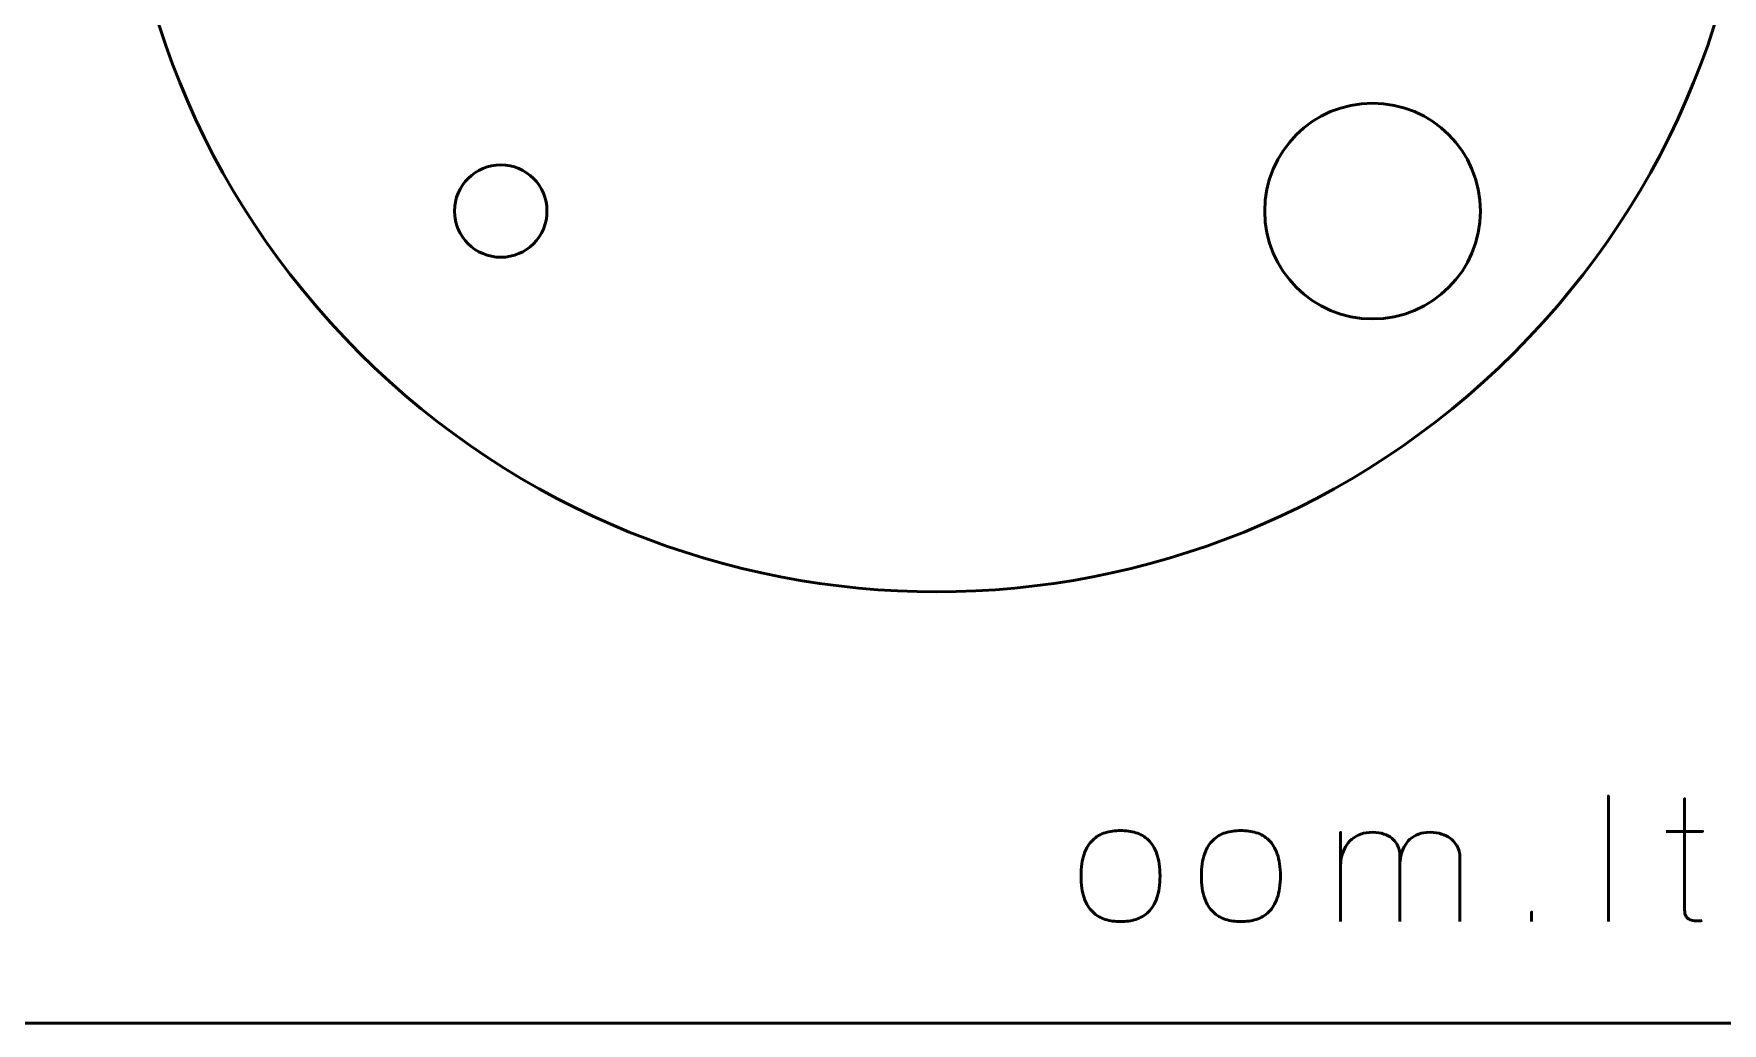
# Model space of a CAD drawing. Header units: centimetres. Extents: x -21 to 0, y -29.7 to 0.
# Drawn here: x -11.63 to -6.15, y -29.7 to -26.49 of the extents above; entities that cross this region are included whole.
import ezdxf

# ---------------------------------------------------------------- set-up
doc = ezdxf.new("R2010")
doc.units = ezdxf.units.CM
doc.header["$MEASUREMENT"] = 0
doc.layers.add('Layer 1', color=7, linetype='Continuous')

msp = doc.modelspace()

# ---------------------------------------------------------------- linework, layer by layer
at = {"layer": 'Layer 1', "lineweight": 53}
msp.add_ellipse((-7.28578, -27.0642), major_axis=(0, 0.35001), ratio=1, dxfattribs=at)
at = {"layer": 'Layer 1', "color": 1, "lineweight": 53}
msp.add_open_spline([(-21.00003, -29.19995), (-21.00003, -29.19995), (-21.00003, -2.29992), (-21.00003, -2.29992), (-21.00003, -2.29992), (-21.00003, -2.21709), (-20.93286, -2.14992), (-20.85003, -2.14992), (-20.85003, -2.14992), (-20.7672, -2.14992), (-20.70003, -2.08275), (-20.70003, -1.99992), (-20.70003, -1.99992), (-20.70003, -1.91709), (-20.7672, -1.84992), (-20.85003, -1.84992), (-20.85003, -1.84992), (-20.93286, -1.84992), (-21.00003, -1.78275), (-21.00003, -1.69992), (-21.00003, -1.69992), (-21.00003, -1.61709), (-20.93286, -1.54992), (-20.85003, -1.54992), (-20.85003, -1.54992), (-20.7672, -1.54992), (-20.70003, -1.48275), (-20.70003, -1.39992), (-20.70003, -1.39992), (-20.70003, -1.31709), (-20.7672, -1.24992), (-20.85003, -1.24992), (-20.85003, -1.24992), (-20.93286, -1.24992), (-21.00003, -1.18275), (-21.00003, -1.09992), (-21.00003, -1.09992), (-21.00003, -1.09992), (-21.00003, -0.49992), (-21.00003, -0.49992), (-21.00003, -0.49992), (-21.00003, -0.22295), (-20.77694, 0.00004), (-20.49994, 0.00004), (-20.49994, 0.00004), (-20.49994, 0.00004), (-0.50008, 0.00004), (-0.50008, 0.00004), (-0.50008, 0.00004), (-0.22294, 0.00004), (0.00002, -0.22295), (0.00002, -0.49992), (0.00002, -0.49992), (0.00002, -0.49992), (0.00002, -29.19995), (0.00002, -29.19995), (0.00002, -29.19995), (0.00002, -29.47695), (-0.22294, -29.70004), (-0.50008, -29.70004), (-0.50008, -29.70004), (-0.50008, -29.70004), (-20.49994, -29.70004), (-20.49994, -29.70004), (-20.49994, -29.70004), (-20.77694, -29.70004), (-21.00003, -29.47695), (-21.00003, -29.19995)], degree=3, knots=[0, 0, 0, 0, 0.0588235, 0.0588235, 0.0588235, 0.0588235, 0.1176471, 0.1176471, 0.1176471, 0.1176471, 0.1764706, 0.1764706, 0.1764706, 0.1764706, 0.2352941, 0.2352941, 0.2352941, 0.2352941, 0.2941176, 0.2941176, 0.2941176, 0.2941176, 0.3529412, 0.3529412, 0.3529412, 0.3529412, 0.4117647, 0.4117647, 0.4117647, 0.4117647, 0.4705882, 0.4705882, 0.4705882, 0.4705882, 0.5294118, 0.5294118, 0.5294118, 0.5294118, 0.5882353, 0.5882353, 0.5882353, 0.5882353, 0.6470588, 0.6470588, 0.6470588, 0.6470588, 0.7058824, 0.7058824, 0.7058824, 0.7058824, 0.7647059, 0.7647059, 0.7647059, 0.7647059, 0.8235294, 0.8235294, 0.8235294, 0.8235294, 0.8823529, 0.8823529, 0.8823529, 0.8823529, 0.9411765, 0.9411765, 0.9411765, 0.9411765, 1, 1, 1, 1], dxfattribs=at)
at = {"layer": 'Layer 1', "color": 3, "lineweight": 53}
msp.add_open_spline([(-6.82614, -23.77617), (-5.79144, -24.81087), (-5.79144, -26.48911), (-6.82617, -27.52384), (-6.82617, -27.52384), (-7.86087, -28.55854), (-9.53911, -28.55854), (-10.57381, -27.52384), (-10.57381, -27.52384), (-11.60853, -26.48911), (-11.60853, -24.81087), (-10.57383, -23.77617), (-10.57383, -23.77617), (-9.53911, -22.74144), (-7.86087, -22.74144), (-6.82614, -23.77617)], degree=3, knots=[0, 0, 0, 0, 0.25, 0.25, 0.25, 0.25, 0.5, 0.5, 0.5, 0.5, 0.75, 0.75, 0.75, 0.75, 1, 1, 1, 1], dxfattribs=at)
at = {"layer": 'Layer 1', "lineweight": 53}
msp.add_open_spline([(-10.1142, -26.91419), (-10.03137, -26.91419), (-9.9642, -26.98136), (-9.9642, -27.06419), (-9.9642, -27.06419), (-9.9642, -27.14702), (-10.03137, -27.21419), (-10.1142, -27.21419), (-10.1142, -27.21419), (-10.19703, -27.21419), (-10.2642, -27.14702), (-10.2642, -27.06419), (-10.2642, -27.06419), (-10.2642, -26.98136), (-10.19703, -26.91419), (-10.1142, -26.91419)], degree=3, knots=[0, 0, 0, 0, 0.25, 0.25, 0.25, 0.25, 0.5, 0.5, 0.5, 0.5, 0.75, 0.75, 0.75, 0.75, 1, 1, 1, 1], dxfattribs=at)
at = {"layer": 'Layer 1', "color": 5, "lineweight": 53}
for points, knots in [([(-6.52089, -29.36992), (-6.52089, -29.36992), (-6.52089, -28.96296), (-6.52089, -28.96296), (-6.52089, -28.96296), (-6.52089, -28.96296), (-6.52089, -29.36992), (-6.52089, -29.36992)], [0, 0, 0, 0, 0.5, 0.5, 0.5, 0.5, 1, 1, 1, 1]), ([(-6.21609, -29.3671), (-6.22305, -29.36766), (-6.23001, -29.36785), (-6.23679, -29.36766), (-6.23679, -29.36766), (-6.24356, -29.36747), (-6.24968, -29.36644), (-6.25523, -29.36437), (-6.25523, -29.36437), (-6.26078, -29.36239), (-6.2652, -29.35882), (-6.26858, -29.35374), (-6.26858, -29.35374), (-6.27188, -29.34866), (-6.27357, -29.34142), (-6.27366, -29.3321), (-6.27366, -29.3321), (-6.27366, -29.32768), (-6.27366, -29.32016), (-6.27366, -29.30962), (-6.27366, -29.30962), (-6.27366, -29.29899), (-6.27366, -29.28619), (-6.27366, -29.27105), (-6.27366, -29.27105), (-6.27366, -29.2559), (-6.27366, -29.23935), (-6.27366, -29.22138), (-6.27366, -29.22138), (-6.27366, -29.20341), (-6.27366, -29.18488), (-6.27366, -29.16569), (-6.27366, -29.16569), (-6.27366, -29.1465), (-6.27366, -29.12759), (-6.27366, -29.10887), (-6.27366, -29.10887), (-6.27366, -29.09015), (-6.27366, -29.07255), (-6.27366, -29.056), (-6.27366, -29.056), (-6.27366, -29.03944), (-6.27366, -29.02476), (-6.27366, -29.01207), (-6.27366, -29.01207), (-6.27366, -28.99927), (-6.27366, -28.9893), (-6.27366, -28.98196), (-6.27366, -28.98196), (-6.27366, -28.97472), (-6.27366, -28.97095), (-6.27366, -28.97086), (-6.27366, -28.97086), (-6.27366, -28.97095), (-6.27366, -28.97472), (-6.27366, -28.98196), (-6.27366, -28.98196), (-6.27366, -28.9893), (-6.27366, -28.99927), (-6.27366, -29.01207), (-6.27366, -29.01207), (-6.27366, -29.02476), (-6.27366, -29.03944), (-6.27366, -29.056), (-6.27366, -29.056), (-6.27366, -29.07255), (-6.27366, -29.09015), (-6.27366, -29.10887), (-6.27366, -29.10887), (-6.27366, -29.12759), (-6.27366, -29.1465), (-6.27366, -29.16569), (-6.27366, -29.16569), (-6.27366, -29.18488), (-6.27366, -29.20341), (-6.27366, -29.22138), (-6.27366, -29.22138), (-6.27366, -29.23935), (-6.27366, -29.2559), (-6.27366, -29.27105), (-6.27366, -29.27105), (-6.27366, -29.28619), (-6.27366, -29.29899), (-6.27366, -29.30962), (-6.27366, -29.30962), (-6.27366, -29.32016), (-6.27366, -29.32768), (-6.27366, -29.3321), (-6.27366, -29.3321), (-6.27357, -29.34142), (-6.27188, -29.34866), (-6.26858, -29.35374), (-6.26858, -29.35374), (-6.2652, -29.35882), (-6.26078, -29.36239), (-6.25523, -29.36437), (-6.25523, -29.36437), (-6.24968, -29.36644), (-6.24356, -29.36747), (-6.23679, -29.36766), (-6.23679, -29.36766), (-6.23001, -29.36785), (-6.22305, -29.36766), (-6.21609, -29.3671)], [0, 0, 0, 0, 0.0384615, 0.0384615, 0.0384615, 0.0384615, 0.0769231, 0.0769231, 0.0769231, 0.0769231, 0.1153846, 0.1153846, 0.1153846, 0.1153846, 0.1538462, 0.1538462, 0.1538462, 0.1538462, 0.1923077, 0.1923077, 0.1923077, 0.1923077, 0.2307692, 0.2307692, 0.2307692, 0.2307692, 0.2692308, 0.2692308, 0.2692308, 0.2692308, 0.3076923, 0.3076923, 0.3076923, 0.3076923, 0.3461538, 0.3461538, 0.3461538, 0.3461538, 0.3846154, 0.3846154, 0.3846154, 0.3846154, 0.4230769, 0.4230769, 0.4230769, 0.4230769, 0.4615385, 0.4615385, 0.4615385, 0.4615385, 0.5, 0.5, 0.5, 0.5, 0.5384615, 0.5384615, 0.5384615, 0.5384615, 0.5769231, 0.5769231, 0.5769231, 0.5769231, 0.6153846, 0.6153846, 0.6153846, 0.6153846, 0.6538462, 0.6538462, 0.6538462, 0.6538462, 0.6923077, 0.6923077, 0.6923077, 0.6923077, 0.7307692, 0.7307692, 0.7307692, 0.7307692, 0.7692308, 0.7692308, 0.7692308, 0.7692308, 0.8076923, 0.8076923, 0.8076923, 0.8076923, 0.8461538, 0.8461538, 0.8461538, 0.8461538, 0.8846154, 0.8846154, 0.8846154, 0.8846154, 0.9230769, 0.9230769, 0.9230769, 0.9230769, 0.9615385, 0.9615385, 0.9615385, 0.9615385, 1, 1, 1, 1]), ([(-8.10358, -29.36992), (-8.0858, -29.37001), (-8.06925, -29.36776), (-8.05382, -29.36296), (-8.05382, -29.36296), (-8.03839, -29.35816), (-8.02475, -29.35016), (-8.01308, -29.33897), (-8.01308, -29.33897), (-8.00132, -29.32778), (-7.9922, -29.31263), (-7.98552, -29.29344), (-7.98552, -29.29344), (-7.97894, -29.27434), (-7.97555, -29.25054), (-7.97545, -29.22204), (-7.97545, -29.22204), (-7.97555, -29.19363), (-7.97894, -29.16992), (-7.98552, -29.15092), (-7.98552, -29.15092), (-7.9922, -29.13191), (-8.00132, -29.11677), (-8.01308, -29.10557), (-8.01308, -29.10557), (-8.02475, -29.09447), (-8.03839, -29.08648), (-8.05382, -29.08168), (-8.05382, -29.08168), (-8.06925, -29.07688), (-8.0858, -29.07462), (-8.10358, -29.07472), (-8.10358, -29.07472), (-8.12117, -29.07462), (-8.13773, -29.07688), (-8.15316, -29.08168), (-8.15316, -29.08168), (-8.16859, -29.08648), (-8.18213, -29.09447), (-8.19389, -29.10557), (-8.19389, -29.10557), (-8.20565, -29.11677), (-8.21487, -29.13191), (-8.22155, -29.15092), (-8.22155, -29.15092), (-8.22823, -29.16992), (-8.23162, -29.19363), (-8.23171, -29.22204), (-8.23171, -29.22204), (-8.23162, -29.25054), (-8.22823, -29.27434), (-8.22155, -29.29344), (-8.22155, -29.29344), (-8.21487, -29.31263), (-8.20565, -29.32778), (-8.19389, -29.33897), (-8.19389, -29.33897), (-8.18213, -29.35016), (-8.16859, -29.35816), (-8.15316, -29.36296), (-8.15316, -29.36296), (-8.13773, -29.36776), (-8.12117, -29.37001), (-8.10358, -29.36992)], [0, 0, 0, 0, 0.0625, 0.0625, 0.0625, 0.0625, 0.125, 0.125, 0.125, 0.125, 0.1875, 0.1875, 0.1875, 0.1875, 0.25, 0.25, 0.25, 0.25, 0.3125, 0.3125, 0.3125, 0.3125, 0.375, 0.375, 0.375, 0.375, 0.4375, 0.4375, 0.4375, 0.4375, 0.5, 0.5, 0.5, 0.5, 0.5625, 0.5625, 0.5625, 0.5625, 0.625, 0.625, 0.625, 0.625, 0.6875, 0.6875, 0.6875, 0.6875, 0.75, 0.75, 0.75, 0.75, 0.8125, 0.8125, 0.8125, 0.8125, 0.875, 0.875, 0.875, 0.875, 0.9375, 0.9375, 0.9375, 0.9375, 1, 1, 1, 1]), ([(-8.10358, -29.36992), (-8.0858, -29.37001), (-8.06925, -29.36776), (-8.05382, -29.36296), (-8.05382, -29.36296), (-8.03839, -29.35816), (-8.02475, -29.35016), (-8.01308, -29.33897), (-8.01308, -29.33897), (-8.00132, -29.32778), (-7.9922, -29.31263), (-7.98552, -29.29344), (-7.98552, -29.29344), (-7.97894, -29.27434), (-7.97555, -29.25054), (-7.97545, -29.22204), (-7.97545, -29.22204), (-7.97555, -29.19363), (-7.97894, -29.16992), (-7.98552, -29.15092), (-7.98552, -29.15092), (-7.9922, -29.13191), (-8.00132, -29.11677), (-8.01308, -29.10557), (-8.01308, -29.10557), (-8.02475, -29.09447), (-8.03839, -29.08648), (-8.05382, -29.08168), (-8.05382, -29.08168), (-8.06925, -29.07688), (-8.0858, -29.07462), (-8.10358, -29.07472), (-8.10358, -29.07472), (-8.12117, -29.07462), (-8.13773, -29.07688), (-8.15316, -29.08168), (-8.15316, -29.08168), (-8.16859, -29.08648), (-8.18213, -29.09447), (-8.19389, -29.10557), (-8.19389, -29.10557), (-8.20565, -29.11677), (-8.21487, -29.13191), (-8.22155, -29.15092), (-8.22155, -29.15092), (-8.22823, -29.16992), (-8.23162, -29.19363), (-8.23171, -29.22204), (-8.23171, -29.22204), (-8.23162, -29.25054), (-8.22823, -29.27434), (-8.22155, -29.29344), (-8.22155, -29.29344), (-8.21487, -29.31263), (-8.20565, -29.32778), (-8.19389, -29.33897), (-8.19389, -29.33897), (-8.18213, -29.35016), (-8.16859, -29.35816), (-8.15316, -29.36296), (-8.15316, -29.36296), (-8.13773, -29.36776), (-8.12117, -29.37001), (-8.10358, -29.36992)], [0, 0, 0, 0, 0.0625, 0.0625, 0.0625, 0.0625, 0.125, 0.125, 0.125, 0.125, 0.1875, 0.1875, 0.1875, 0.1875, 0.25, 0.25, 0.25, 0.25, 0.3125, 0.3125, 0.3125, 0.3125, 0.375, 0.375, 0.375, 0.375, 0.4375, 0.4375, 0.4375, 0.4375, 0.5, 0.5, 0.5, 0.5, 0.5625, 0.5625, 0.5625, 0.5625, 0.625, 0.625, 0.625, 0.625, 0.6875, 0.6875, 0.6875, 0.6875, 0.75, 0.75, 0.75, 0.75, 0.8125, 0.8125, 0.8125, 0.8125, 0.875, 0.875, 0.875, 0.875, 0.9375, 0.9375, 0.9375, 0.9375, 1, 1, 1, 1]), ([(-7.71299, -29.36992), (-7.69521, -29.37001), (-7.67866, -29.36776), (-7.66323, -29.36296), (-7.66323, -29.36296), (-7.6478, -29.35816), (-7.63416, -29.35016), (-7.62249, -29.33897), (-7.62249, -29.33897), (-7.61073, -29.32778), (-7.60161, -29.31263), (-7.59493, -29.29344), (-7.59493, -29.29344), (-7.58835, -29.27434), (-7.58496, -29.25054), (-7.58486, -29.22204), (-7.58486, -29.22204), (-7.58496, -29.19363), (-7.58835, -29.16992), (-7.59493, -29.15092), (-7.59493, -29.15092), (-7.60161, -29.13191), (-7.61073, -29.11677), (-7.62249, -29.10557), (-7.62249, -29.10557), (-7.63416, -29.09447), (-7.6478, -29.08648), (-7.66323, -29.08168), (-7.66323, -29.08168), (-7.67866, -29.07688), (-7.69521, -29.07462), (-7.71299, -29.07472), (-7.71299, -29.07472), (-7.73058, -29.07462), (-7.74714, -29.07688), (-7.76257, -29.08168), (-7.76257, -29.08168), (-7.778, -29.08648), (-7.79154, -29.09447), (-7.8033, -29.10557), (-7.8033, -29.10557), (-7.81506, -29.11677), (-7.82428, -29.13191), (-7.83096, -29.15092), (-7.83096, -29.15092), (-7.83764, -29.16992), (-7.84103, -29.19363), (-7.84112, -29.22204), (-7.84112, -29.22204), (-7.84103, -29.25054), (-7.83764, -29.27434), (-7.83096, -29.29344), (-7.83096, -29.29344), (-7.82428, -29.31263), (-7.81506, -29.32778), (-7.8033, -29.33897), (-7.8033, -29.33897), (-7.79154, -29.35016), (-7.778, -29.35816), (-7.76257, -29.36296), (-7.76257, -29.36296), (-7.74714, -29.36776), (-7.73058, -29.37001), (-7.71299, -29.36992)], [0, 0, 0, 0, 0.0625, 0.0625, 0.0625, 0.0625, 0.125, 0.125, 0.125, 0.125, 0.1875, 0.1875, 0.1875, 0.1875, 0.25, 0.25, 0.25, 0.25, 0.3125, 0.3125, 0.3125, 0.3125, 0.375, 0.375, 0.375, 0.375, 0.4375, 0.4375, 0.4375, 0.4375, 0.5, 0.5, 0.5, 0.5, 0.5625, 0.5625, 0.5625, 0.5625, 0.625, 0.625, 0.625, 0.625, 0.6875, 0.6875, 0.6875, 0.6875, 0.75, 0.75, 0.75, 0.75, 0.8125, 0.8125, 0.8125, 0.8125, 0.875, 0.875, 0.875, 0.875, 0.9375, 0.9375, 0.9375, 0.9375, 1, 1, 1, 1]), ([(-7.71299, -29.36992), (-7.69521, -29.37001), (-7.67866, -29.36776), (-7.66323, -29.36296), (-7.66323, -29.36296), (-7.6478, -29.35816), (-7.63416, -29.35016), (-7.62249, -29.33897), (-7.62249, -29.33897), (-7.61073, -29.32778), (-7.60161, -29.31263), (-7.59493, -29.29344), (-7.59493, -29.29344), (-7.58835, -29.27434), (-7.58496, -29.25054), (-7.58486, -29.22204), (-7.58486, -29.22204), (-7.58496, -29.19363), (-7.58835, -29.16992), (-7.59493, -29.15092), (-7.59493, -29.15092), (-7.60161, -29.13191), (-7.61073, -29.11677), (-7.62249, -29.10557), (-7.62249, -29.10557), (-7.63416, -29.09447), (-7.6478, -29.08648), (-7.66323, -29.08168), (-7.66323, -29.08168), (-7.67866, -29.07688), (-7.69521, -29.07462), (-7.71299, -29.07472), (-7.71299, -29.07472), (-7.73058, -29.07462), (-7.74714, -29.07688), (-7.76257, -29.08168), (-7.76257, -29.08168), (-7.778, -29.08648), (-7.79154, -29.09447), (-7.8033, -29.10557), (-7.8033, -29.10557), (-7.81506, -29.11677), (-7.82428, -29.13191), (-7.83096, -29.15092), (-7.83096, -29.15092), (-7.83764, -29.16992), (-7.84103, -29.19363), (-7.84112, -29.22204), (-7.84112, -29.22204), (-7.84103, -29.25054), (-7.83764, -29.27434), (-7.83096, -29.29344), (-7.83096, -29.29344), (-7.82428, -29.31263), (-7.81506, -29.32778), (-7.8033, -29.33897), (-7.8033, -29.33897), (-7.79154, -29.35016), (-7.778, -29.35816), (-7.76257, -29.36296), (-7.76257, -29.36296), (-7.74714, -29.36776), (-7.73058, -29.37001), (-7.71299, -29.36992)], [0, 0, 0, 0, 0.0625, 0.0625, 0.0625, 0.0625, 0.125, 0.125, 0.125, 0.125, 0.1875, 0.1875, 0.1875, 0.1875, 0.25, 0.25, 0.25, 0.25, 0.3125, 0.3125, 0.3125, 0.3125, 0.375, 0.375, 0.375, 0.375, 0.4375, 0.4375, 0.4375, 0.4375, 0.5, 0.5, 0.5, 0.5, 0.5625, 0.5625, 0.5625, 0.5625, 0.625, 0.625, 0.625, 0.625, 0.6875, 0.6875, 0.6875, 0.6875, 0.75, 0.75, 0.75, 0.75, 0.8125, 0.8125, 0.8125, 0.8125, 0.875, 0.875, 0.875, 0.875, 0.9375, 0.9375, 0.9375, 0.9375, 1, 1, 1, 1]), ([(-7.1971, -29.36992), (-7.1971, -29.36983), (-7.1971, -29.3671), (-7.1971, -29.36174), (-7.1971, -29.36174), (-7.1971, -29.35647), (-7.1971, -29.34922), (-7.1971, -29.3401), (-7.1971, -29.3401), (-7.1971, -29.33088), (-7.1971, -29.32053), (-7.1971, -29.30887), (-7.1971, -29.30887), (-7.1971, -29.2973), (-7.1971, -29.28516), (-7.1971, -29.27237), (-7.1971, -29.27237), (-7.1971, -29.25967), (-7.1971, -29.24715), (-7.1971, -29.23474), (-7.1971, -29.23474), (-7.1971, -29.22232), (-7.1971, -29.21065), (-7.1971, -29.19993), (-7.1971, -29.19993), (-7.1971, -29.18911), (-7.1971, -29.17989), (-7.1971, -29.17208), (-7.1971, -29.17208), (-7.1971, -29.16437), (-7.1971, -29.15882), (-7.1971, -29.15543), (-7.1971, -29.15543), (-7.197, -29.15016), (-7.19785, -29.14424), (-7.19945, -29.13775), (-7.19945, -29.13775), (-7.20105, -29.13116), (-7.20378, -29.12458), (-7.20763, -29.11799), (-7.20763, -29.11799), (-7.21149, -29.11131), (-7.21685, -29.1052), (-7.22353, -29.09955), (-7.22353, -29.09955), (-7.2303, -29.09391), (-7.23877, -29.08939), (-7.24893, -29.08591), (-7.24893, -29.08591), (-7.25919, -29.08243), (-7.27141, -29.08055), (-7.28571, -29.08036), (-7.28571, -29.08036), (-7.30001, -29.08036), (-7.31281, -29.08234), (-7.324, -29.08629), (-7.324, -29.08629), (-7.33529, -29.09033), (-7.34498, -29.09588), (-7.35326, -29.10294), (-7.35326, -29.10294), (-7.36144, -29.11), (-7.36831, -29.11809), (-7.37367, -29.1273), (-7.37367, -29.1273), (-7.37903, -29.13643), (-7.38299, -29.14612), (-7.38562, -29.15647), (-7.38562, -29.15647), (-7.38825, -29.16672), (-7.38957, -29.17716), (-7.38957, -29.18761), (-7.38957, -29.18761), (-7.38957, -29.17716), (-7.38825, -29.16672), (-7.38562, -29.15647), (-7.38562, -29.15647), (-7.38299, -29.14612), (-7.37903, -29.13643), (-7.37367, -29.1273), (-7.37367, -29.1273), (-7.36831, -29.11809), (-7.36144, -29.11), (-7.35326, -29.10294), (-7.35326, -29.10294), (-7.34498, -29.09588), (-7.33529, -29.09033), (-7.324, -29.08629), (-7.324, -29.08629), (-7.31281, -29.08234), (-7.30001, -29.08036), (-7.28571, -29.08036), (-7.28571, -29.08036), (-7.27141, -29.08055), (-7.25919, -29.08243), (-7.24893, -29.08591), (-7.24893, -29.08591), (-7.23877, -29.08939), (-7.2303, -29.09391), (-7.22353, -29.09955), (-7.22353, -29.09955), (-7.21685, -29.1052), (-7.21149, -29.11131), (-7.20763, -29.11799), (-7.20763, -29.11799), (-7.20378, -29.12458), (-7.20105, -29.13116), (-7.19945, -29.13775), (-7.19945, -29.13775), (-7.19785, -29.14424), (-7.197, -29.15016), (-7.1971, -29.15543), (-7.1971, -29.15543), (-7.1971, -29.15882), (-7.1971, -29.16437), (-7.1971, -29.17208), (-7.1971, -29.17208), (-7.1971, -29.17989), (-7.1971, -29.18911), (-7.1971, -29.19993), (-7.1971, -29.19993), (-7.1971, -29.21065), (-7.1971, -29.22232), (-7.1971, -29.23474), (-7.1971, -29.23474), (-7.1971, -29.24715), (-7.1971, -29.25967), (-7.1971, -29.27237), (-7.1971, -29.27237), (-7.1971, -29.28516), (-7.1971, -29.2973), (-7.1971, -29.30887), (-7.1971, -29.30887), (-7.1971, -29.32053), (-7.1971, -29.33088), (-7.1971, -29.3401), (-7.1971, -29.3401), (-7.1971, -29.34922), (-7.1971, -29.35647), (-7.1971, -29.36174), (-7.1971, -29.36174), (-7.1971, -29.3671), (-7.1971, -29.36983), (-7.1971, -29.36992)], [0, 0, 0, 0, 0.0277778, 0.0277778, 0.0277778, 0.0277778, 0.0555556, 0.0555556, 0.0555556, 0.0555556, 0.0833333, 0.0833333, 0.0833333, 0.0833333, 0.1111111, 0.1111111, 0.1111111, 0.1111111, 0.1388889, 0.1388889, 0.1388889, 0.1388889, 0.1666667, 0.1666667, 0.1666667, 0.1666667, 0.1944444, 0.1944444, 0.1944444, 0.1944444, 0.2222222, 0.2222222, 0.2222222, 0.2222222, 0.25, 0.25, 0.25, 0.25, 0.2777778, 0.2777778, 0.2777778, 0.2777778, 0.3055556, 0.3055556, 0.3055556, 0.3055556, 0.3333333, 0.3333333, 0.3333333, 0.3333333, 0.3611111, 0.3611111, 0.3611111, 0.3611111, 0.3888889, 0.3888889, 0.3888889, 0.3888889, 0.4166667, 0.4166667, 0.4166667, 0.4166667, 0.4444444, 0.4444444, 0.4444444, 0.4444444, 0.4722222, 0.4722222, 0.4722222, 0.4722222, 0.5, 0.5, 0.5, 0.5, 0.5277778, 0.5277778, 0.5277778, 0.5277778, 0.5555556, 0.5555556, 0.5555556, 0.5555556, 0.5833333, 0.5833333, 0.5833333, 0.5833333, 0.6111111, 0.6111111, 0.6111111, 0.6111111, 0.6388889, 0.6388889, 0.6388889, 0.6388889, 0.6666667, 0.6666667, 0.6666667, 0.6666667, 0.6944444, 0.6944444, 0.6944444, 0.6944444, 0.7222222, 0.7222222, 0.7222222, 0.7222222, 0.75, 0.75, 0.75, 0.75, 0.7777778, 0.7777778, 0.7777778, 0.7777778, 0.8055556, 0.8055556, 0.8055556, 0.8055556, 0.8333333, 0.8333333, 0.8333333, 0.8333333, 0.8611111, 0.8611111, 0.8611111, 0.8611111, 0.8888889, 0.8888889, 0.8888889, 0.8888889, 0.9166667, 0.9166667, 0.9166667, 0.9166667, 0.9444444, 0.9444444, 0.9444444, 0.9444444, 0.9722222, 0.9722222, 0.9722222, 0.9722222, 1, 1, 1, 1]), ([(-7.38957, -29.36992), (-7.38957, -29.36992), (-7.38957, -29.08036), (-7.38957, -29.08036), (-7.38957, -29.08036), (-7.38957, -29.08036), (-7.38957, -29.36992), (-7.38957, -29.36992)], [0, 0, 0, 0, 0.5, 0.5, 0.5, 0.5, 1, 1, 1, 1]), ([(-7.00293, -29.36992), (-7.00293, -29.36983), (-7.00293, -29.3671), (-7.00293, -29.36174), (-7.00293, -29.36174), (-7.00293, -29.35647), (-7.00293, -29.34922), (-7.00293, -29.3401), (-7.00293, -29.3401), (-7.00293, -29.33088), (-7.00293, -29.32053), (-7.00293, -29.30887), (-7.00293, -29.30887), (-7.00293, -29.2973), (-7.00293, -29.28516), (-7.00293, -29.27237), (-7.00293, -29.27237), (-7.00293, -29.25967), (-7.00293, -29.24715), (-7.00293, -29.23474), (-7.00293, -29.23474), (-7.00293, -29.22232), (-7.00293, -29.21065), (-7.00293, -29.19993), (-7.00293, -29.19993), (-7.00293, -29.18911), (-7.00293, -29.17989), (-7.00293, -29.17208), (-7.00293, -29.17208), (-7.00293, -29.16437), (-7.00293, -29.15882), (-7.00293, -29.15543), (-7.00293, -29.15543), (-7.00293, -29.15016), (-7.00396, -29.14424), (-7.00613, -29.13775), (-7.00613, -29.13775), (-7.0082, -29.13116), (-7.01158, -29.12458), (-7.01629, -29.11799), (-7.01629, -29.11799), (-7.0209, -29.11131), (-7.02701, -29.1052), (-7.03454, -29.09955), (-7.03454, -29.09955), (-7.04206, -29.09391), (-7.05119, -29.08939), (-7.06191, -29.08591), (-7.06191, -29.08591), (-7.07264, -29.08243), (-7.08515, -29.08055), (-7.09945, -29.08036), (-7.09945, -29.08036), (-7.11375, -29.08036), (-7.12635, -29.08234), (-7.13717, -29.08629), (-7.13717, -29.08629), (-7.1479, -29.09033), (-7.15712, -29.09588), (-7.16483, -29.10294), (-7.16483, -29.10294), (-7.17245, -29.11), (-7.17856, -29.11809), (-7.18336, -29.1273), (-7.18336, -29.1273), (-7.18816, -29.13643), (-7.19164, -29.14612), (-7.1938, -29.15647), (-7.1938, -29.15647), (-7.19606, -29.16672), (-7.1971, -29.17716), (-7.1971, -29.18761), (-7.1971, -29.18761), (-7.1971, -29.17716), (-7.19606, -29.16672), (-7.1938, -29.15647), (-7.1938, -29.15647), (-7.19164, -29.14612), (-7.18816, -29.13643), (-7.18336, -29.1273), (-7.18336, -29.1273), (-7.17856, -29.11809), (-7.17245, -29.11), (-7.16483, -29.10294), (-7.16483, -29.10294), (-7.15712, -29.09588), (-7.1479, -29.09033), (-7.13717, -29.08629), (-7.13717, -29.08629), (-7.12635, -29.08234), (-7.11375, -29.08036), (-7.09945, -29.08036), (-7.09945, -29.08036), (-7.08515, -29.08055), (-7.07264, -29.08243), (-7.06191, -29.08591), (-7.06191, -29.08591), (-7.05119, -29.08939), (-7.04206, -29.09391), (-7.03454, -29.09955), (-7.03454, -29.09955), (-7.02701, -29.1052), (-7.0209, -29.11131), (-7.01629, -29.11799), (-7.01629, -29.11799), (-7.01158, -29.12458), (-7.0082, -29.13116), (-7.00613, -29.13775), (-7.00613, -29.13775), (-7.00396, -29.14424), (-7.00293, -29.15016), (-7.00293, -29.15543), (-7.00293, -29.15543), (-7.00293, -29.15882), (-7.00293, -29.16437), (-7.00293, -29.17208), (-7.00293, -29.17208), (-7.00293, -29.17989), (-7.00293, -29.18911), (-7.00293, -29.19993), (-7.00293, -29.19993), (-7.00293, -29.21065), (-7.00293, -29.22232), (-7.00293, -29.23474), (-7.00293, -29.23474), (-7.00293, -29.24715), (-7.00293, -29.25967), (-7.00293, -29.27237), (-7.00293, -29.27237), (-7.00293, -29.28516), (-7.00293, -29.2973), (-7.00293, -29.30887), (-7.00293, -29.30887), (-7.00293, -29.32053), (-7.00293, -29.33088), (-7.00293, -29.3401), (-7.00293, -29.3401), (-7.00293, -29.34922), (-7.00293, -29.35647), (-7.00293, -29.36174), (-7.00293, -29.36174), (-7.00293, -29.3671), (-7.00293, -29.36983), (-7.00293, -29.36992)], [0, 0, 0, 0, 0.0277778, 0.0277778, 0.0277778, 0.0277778, 0.0555556, 0.0555556, 0.0555556, 0.0555556, 0.0833333, 0.0833333, 0.0833333, 0.0833333, 0.1111111, 0.1111111, 0.1111111, 0.1111111, 0.1388889, 0.1388889, 0.1388889, 0.1388889, 0.1666667, 0.1666667, 0.1666667, 0.1666667, 0.1944444, 0.1944444, 0.1944444, 0.1944444, 0.2222222, 0.2222222, 0.2222222, 0.2222222, 0.25, 0.25, 0.25, 0.25, 0.2777778, 0.2777778, 0.2777778, 0.2777778, 0.3055556, 0.3055556, 0.3055556, 0.3055556, 0.3333333, 0.3333333, 0.3333333, 0.3333333, 0.3611111, 0.3611111, 0.3611111, 0.3611111, 0.3888889, 0.3888889, 0.3888889, 0.3888889, 0.4166667, 0.4166667, 0.4166667, 0.4166667, 0.4444444, 0.4444444, 0.4444444, 0.4444444, 0.4722222, 0.4722222, 0.4722222, 0.4722222, 0.5, 0.5, 0.5, 0.5, 0.5277778, 0.5277778, 0.5277778, 0.5277778, 0.5555556, 0.5555556, 0.5555556, 0.5555556, 0.5833333, 0.5833333, 0.5833333, 0.5833333, 0.6111111, 0.6111111, 0.6111111, 0.6111111, 0.6388889, 0.6388889, 0.6388889, 0.6388889, 0.6666667, 0.6666667, 0.6666667, 0.6666667, 0.6944444, 0.6944444, 0.6944444, 0.6944444, 0.7222222, 0.7222222, 0.7222222, 0.7222222, 0.75, 0.75, 0.75, 0.75, 0.7777778, 0.7777778, 0.7777778, 0.7777778, 0.8055556, 0.8055556, 0.8055556, 0.8055556, 0.8333333, 0.8333333, 0.8333333, 0.8333333, 0.8611111, 0.8611111, 0.8611111, 0.8611111, 0.8888889, 0.8888889, 0.8888889, 0.8888889, 0.9166667, 0.9166667, 0.9166667, 0.9166667, 0.9444444, 0.9444444, 0.9444444, 0.9444444, 0.9722222, 0.9722222, 0.9722222, 0.9722222, 1, 1, 1, 1]), ([(-6.33293, -29.07754), (-6.33293, -29.07754), (-6.21496, -29.07754), (-6.21496, -29.07754), (-6.21496, -29.07754), (-6.21496, -29.07754), (-6.33293, -29.07754), (-6.33293, -29.07754)], [0, 0, 0, 0, 0.5, 0.5, 0.5, 0.5, 1, 1, 1, 1]), ([(-6.76981, -29.36992), (-6.76981, -29.36992), (-6.76981, -29.33888), (-6.76981, -29.33888), (-6.76981, -29.33888), (-6.76981, -29.33888), (-6.76981, -29.36992), (-6.76981, -29.36992)], [0, 0, 0, 0, 0.5, 0.5, 0.5, 0.5, 1, 1, 1, 1])]:
    msp.add_open_spline(points, degree=3, knots=knots, dxfattribs=at)

doc.saveas('drawing.dxf')
